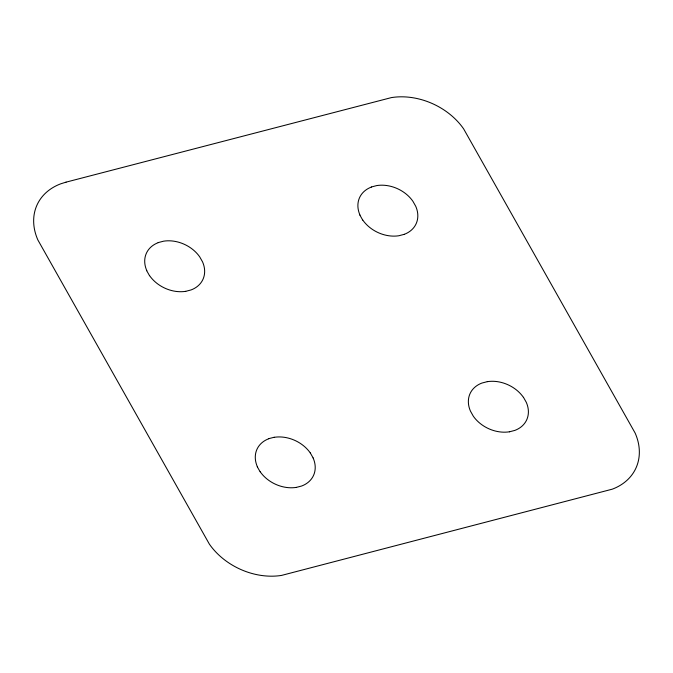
<?xml version="1.0" encoding="UTF-8"?>
<svg xmlns="http://www.w3.org/2000/svg" width="673" height="673" viewBox="0 0 673 673"><rect width="100%" height="100%" fill="white"/><g stroke="black" fill="none" stroke-linecap="round" stroke-linejoin="round"><path stroke-width="1.01" d="M158.155 242.6L163.606 241.178A31.151 23.967 25.3 0 1 199.704 256.859L202.548 261.864A31.151 23.967 25.3 0 1 191.09 289.928L185.655 291.359M371.328 186.993L376.779 185.571A31.151 23.967 25.3 0 1 412.919 201.303L415.721 206.258A31.151 23.967 25.3 0 1 404.271 234.322M404.28 234.33L398.828 235.752A31.151 23.967 25.3 0 1 362.781 220.063M268.72 438.67L274.172 437.248M487.353 381.641L481.902 383.063A31.151 23.967 25.3 0 0 470.469 411.136L473.279 416.15A31.151 23.967 25.3 0 0 509.453 431.788M509.402 431.822L514.853 430.4A31.151 23.967 25.3 0 0 526.286 402.319L523.468 397.306M296.221 487.429L301.672 486.007A31.151 23.967 25.3 0 0 313.105 457.926M362.705 220.088L359.878 215.074M310.295 452.912L313.122 457.926M149.524 275.694L146.697 270.681M260.098 471.756L257.271 466.742M185.714 291.333A31.151 23.967 25.3 0 1 149.608 275.678M146.807 270.706A31.151 23.967 25.3 0 1 158.256 242.65M296.28 487.395A31.151 23.967 25.3 0 1 260.182 471.739M257.38 466.776A31.151 23.967 25.3 0 1 268.83 438.72M274.214 437.315A31.151 23.967 25.3 0 1 310.312 452.979M359.988 215.108A31.151 23.967 25.3 0 1 371.429 187.052M487.302 381.667A31.151 23.967 25.3 0 1 523.401 397.331M66.047 182.147L60.738 183.822A62.303 47.934 25.3 0 0 37.873 239.967L209.353 544.095A62.303 47.934 25.3 0 0 281.575 575.407L612.262 489.178A62.303 47.934 25.3 0 0 635.127 433.033L463.655 128.905A62.303 47.934 25.3 0 0 391.425 97.593L66.047 182.147"/></g></svg>
